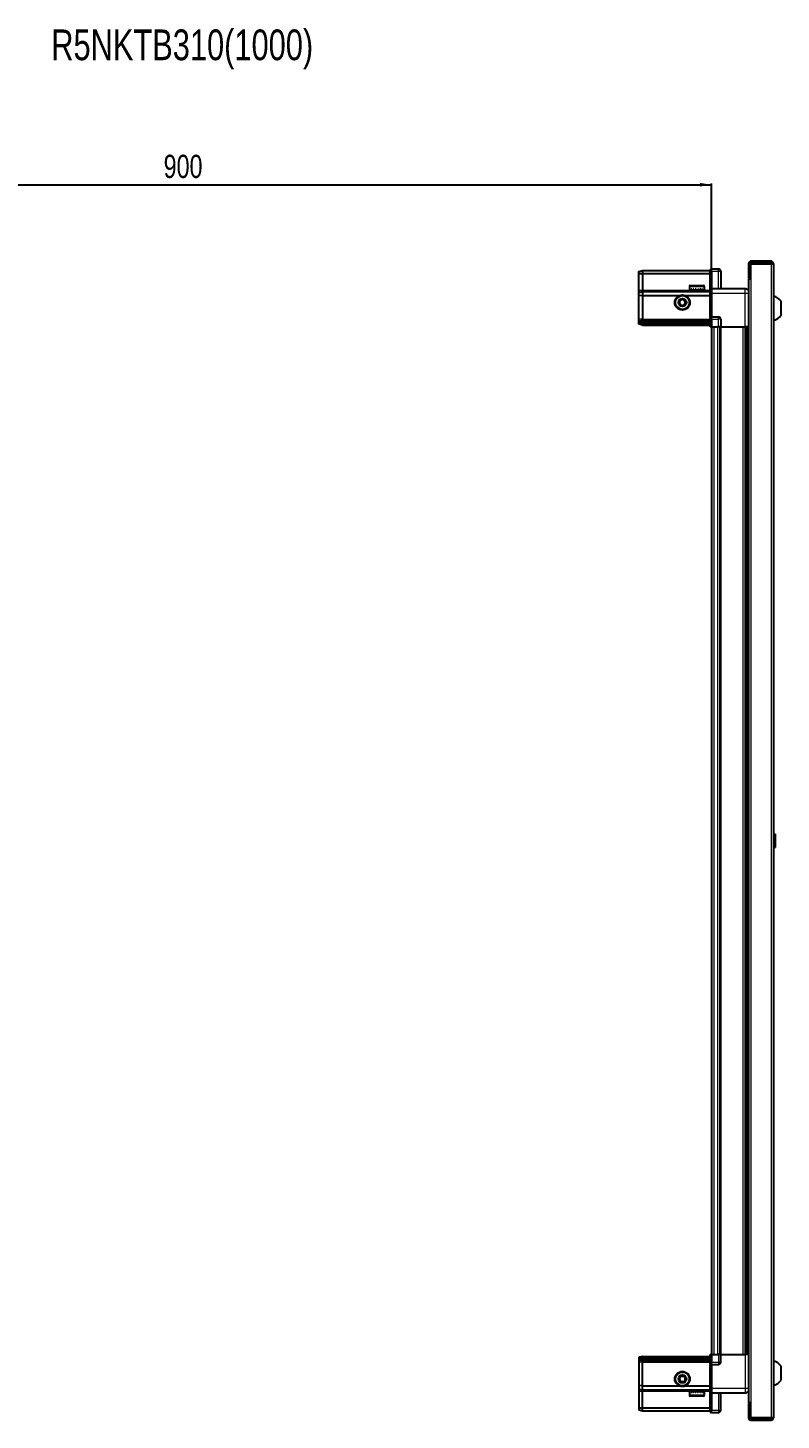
# Model space of a CAD drawing. Header units: millimetres. Extents: x 1773 to 4008, y -476 to 1980.
# Drawn here: x 2807 to 3456, y 780 to 1980 of the extents above; entities that cross this region are included whole.
import ezdxf

# ---------------------------------------------------------------- set-up
doc = ezdxf.new("R2010")
doc.units = ezdxf.units.MM
doc.layers.add('FORMAT', color=7, linetype='Continuous')
doc.styles.add('SLDTEXTSTYLE0', font='TXT', dxfattribs={"width": 0.75})
doc.dimstyles.new('SLDDIMSTYLE0', dxfattribs={"dimtxt": 20, "dimasz": 10, "dimexe": 0, "dimexo": 0.0625, "dimgap": 5, "dimtad": 2, "dimdec": 1, "dimrnd": 1e-09, "dimzin": 12, "dimdsep": 46, "dimtxsty": 'SLDTEXTSTYLE0', "dimsah": 1, "dimcen": 0.09, "dimadec": 0, "dimazin": 3, "dimtfac": 1, "dimtofl": 0, "dimtmove": 0, "dimatfit": 3, "dimfxl": 0, "dimfrac": 2, "dimtolj": 1, "dimtzin": 12, "dimarcsym": 0})

# ---------------------------------------------------------------- blocks, each defined once
blk = doc.blocks.new('_D_5')
at = {"layer": 'FORMAT'}
for p, q in [((2495.9, 1722.5), (2495.9, 1846)), ((2495.9, 1845), (3395.9, 1845)), ((3395.9, 1722.5), (3395.9, 1846))]:
    blk.add_line(p, q, dxfattribs=at)
for points in [[(2495.9, 1845), (2505.9, 1843.4), (2505.9, 1846.5)], [(3395.9, 1845), (3385.9, 1846.5), (3385.9, 1843.4)]]:
    blk.add_solid(points, dxfattribs=at)
at = {"layer": 'FORMAT', "insert": (2923.8, 1870.8), "char_height": 20, "attachment_point": 1, "style": 'SLDTEXTSTYLE0'}
blk.add_mtext('900', dxfattribs=at)

msp = doc.modelspace()

# ---------------------------------------------------------------- linework, layer by layer
at = {"color": 7, "linetype": 'Continuous', "lineweight": 25}
for p, q in [((3427.77, 1776.88), (3427.77, 1764.48)), ((3429.27, 1776.88), (3429.27, 1764.48)), ((3429.77, 1763.98), (3429.77, 1776.88)), ((3429.77, 1776.88), (3447.17, 1776.88)), ((3447.17, 1778.98), (3429.87, 1778.98)), ((3447.17, 1777.48), (3429.87, 1777.48)), ((3447.17, 1777.48), (3447.17, 1778.98)), ((3447.17, 1776.88), (3449.27, 1776.88)), ((3449.27, 1776.88), (3449.27, 782.08)), ((3333.27, 1770.18), (3336.27, 1770.98)), ((3333.27, 1768.33), (3333.27, 1770.18)), ((3333.27, 1768.33), (3336.27, 1768.48)), ((3333.27, 1753.98), (3333.27, 1768.33)), ((3336.27, 1770.98), (3336.27, 1768.48)), ((3336.27, 1770.98), (3394.57, 1770.98)), ((3336.27, 1768.48), (3336.27, 1753.98)), ((3336.27, 1768.48), (3394.57, 1768.48)), ((3395.44, 1772.48), (3394.57, 1771.98)), ((3395.44, 1772.48), (3394.57, 1771.98)), ((3394.57, 1771.98), (3394.57, 1770.48)), ((3394.57, 1755.68), (3394.57, 1770.48)), ((3395.77, 1772.48), (3395.44, 1772.48)), ((3395.77, 1772.48), (3395.44, 1772.48)), ((3395.77, 1770.48), (3395.77, 1772.48)), ((3395.77, 1772.48), (3395.77, 1772.48)), ((3395.77, 1772.48), (3401.77, 1772.48)), ((3395.77, 1770.48), (3395.77, 1755.68)), ((3403.77, 1770.48), (3403.77, 1755.48)), ((3427.77, 1764.48), (3429.27, 1764.48)), ((3333.27, 1752.18), (3333.27, 1753.98)), ((3333.27, 1752.18), (3336.27, 1752.98)), ((3336.27, 1753.98), (3336.27, 1752.98)), ((3336.27, 1752.98), (3336.27, 1749.48)), ((3336.27, 1752.98), (3394.57, 1752.98)), ((3376.77, 1757.38), (3376.77, 1754.48)), ((3376.77, 1754.48), (3376.81, 1754.48)), ((3376.93, 1754.98), (3376.81, 1754.98)), ((3376.81, 1754.98), (3376.81, 1754.48)), ((3376.81, 1754.48), (3376.93, 1754.48)), ((3376.93, 1754.98), (3376.93, 1754.48)), ((3376.93, 1754.48), (3377.34, 1754.48)), ((3377.68, 1754.98), (3377.34, 1754.98)), ((3377.34, 1754.98), (3377.34, 1754.48)), ((3377.34, 1754.48), (3377.68, 1754.48)), ((3377.57, 1758.18), (3388.97, 1758.18)), ((3377.68, 1754.98), (3377.68, 1754.48)), ((3377.68, 1754.48), (3378.45, 1754.48)), ((3378.97, 1754.98), (3378.45, 1754.98)), ((3378.45, 1754.98), (3378.45, 1754.48)), ((3378.45, 1754.48), (3378.97, 1754.48)), ((3378.87, 1754.48), (3378.87, 1754.38)), ((3378.87, 1754.38), (3387.67, 1754.38)), ((3378.97, 1754.98), (3378.97, 1754.48)), ((3378.97, 1754.48), (3380.03, 1754.48)), ((3379.27, 1753.98), (3379.96, 1753.5)), ((3379.27, 1753.98), (3387.27, 1753.98)), ((3379.96, 1753.5), (3379.27, 1753.01)), ((3379.27, 1753.01), (3379.27, 1752.98)), ((3379.27, 1753.01), (3387.27, 1753.01)), ((3379.96, 1753.5), (3386.58, 1753.5)), ((3380.69, 1754.98), (3380.03, 1754.98)), ((3380.03, 1754.98), (3380.03, 1754.48)), ((3380.03, 1754.48), (3380.69, 1754.48)), ((3380.69, 1754.98), (3380.69, 1754.48)), ((3380.69, 1754.48), (3381.93, 1754.48)), ((3382.66, 1754.98), (3381.93, 1754.98)), ((3381.93, 1754.98), (3381.93, 1754.48)), ((3381.93, 1754.48), (3382.36, 1754.48)), ((3382.36, 1754.98), (3382.36, 1754.48)), ((3382.66, 1754.98), (3382.66, 1754.48)), ((3382.66, 1754.48), (3383.96, 1754.48)), ((3384.69, 1754.98), (3383.96, 1754.98)), ((3383.96, 1754.98), (3383.96, 1754.48)), ((3384.23, 1754.98), (3384.23, 1754.48)), ((3384.23, 1754.48), (3384.69, 1754.48)), ((3384.69, 1754.98), (3384.69, 1754.48)), ((3384.69, 1754.48), (3385.93, 1754.48)), ((3386.58, 1754.98), (3385.93, 1754.98)), ((3385.93, 1754.98), (3385.93, 1754.48)), ((3385.93, 1754.48), (3386.58, 1754.48)), ((3386.58, 1754.98), (3386.58, 1754.48)), ((3386.58, 1754.48), (3387.63, 1754.48)), ((3386.58, 1753.5), (3387.27, 1753.98)), ((3387.27, 1753.01), (3386.58, 1753.5)), ((3387.27, 1752.98), (3387.27, 1753.01)), ((3388.15, 1754.98), (3387.63, 1754.98)), ((3387.63, 1754.98), (3387.63, 1754.48)), ((3387.63, 1754.48), (3388.15, 1754.48)), ((3387.67, 1754.38), (3387.67, 1754.48)), ((3388.15, 1754.98), (3388.15, 1754.48)), ((3388.15, 1754.48), (3388.91, 1754.48)), ((3389.24, 1754.98), (3388.91, 1754.98)), ((3388.91, 1754.98), (3388.91, 1754.48)), ((3388.91, 1754.48), (3389.24, 1754.48)), ((3389.24, 1754.98), (3389.24, 1754.48)), ((3389.24, 1754.48), (3389.63, 1754.48)), ((3389.74, 1754.98), (3389.63, 1754.98)), ((3389.63, 1754.98), (3389.63, 1754.48)), ((3389.63, 1754.48), (3389.74, 1754.48)), ((3389.74, 1754.98), (3389.74, 1754.48)), ((3389.74, 1754.48), (3389.77, 1754.48)), ((3389.77, 1754.48), (3389.77, 1757.38)), ((3394.57, 1755.48), (3394.57, 1755.68)), ((3395.77, 1755.48), (3394.57, 1755.48)), ((3394.57, 1751.48), (3394.57, 1755.48)), ((3395.77, 1755.68), (3395.77, 1755.48)), ((3395.77, 1755.48), (3395.77, 1751.48)), ((3395.77, 1755.48), (3424.77, 1755.48)), ((3427.67, 1763.98), (3427.67, 794.98)), ((3427.67, 1763.98), (3429.77, 1763.98)), ((3333.27, 1749.15), (3333.27, 1752.18)), ((3336.27, 1749.48), (3333.27, 1749.15)), ((3333.27, 1728.98), (3333.27, 1749.15)), ((3336.27, 1749.48), (3336.27, 1728.98)), ((3336.27, 1749.48), (3368.27, 1749.48)), ((3373.27, 1749.48), (3394.57, 1749.48)), ((3394.57, 1731.18), (3394.57, 1751.48)), ((3395.77, 1751.48), (3395.77, 1731.18)), ((3455.87, 1732.48), (3455.87, 1744.48)), ((3333.27, 1727.18), (3333.27, 1728.98)), ((3336.27, 1728.98), (3336.27, 1727.98)), ((3394.57, 1730.98), (3394.57, 1731.18)), ((3395.77, 1730.98), (3394.57, 1730.98)), ((3394.57, 1730.98), (3394.57, 1730.3)), ((3394.57, 1722.48), (3394.57, 1730.3)), ((3395.44, 1728.98), (3395.44, 1722.48)), ((3395.77, 1731.18), (3395.77, 1730.98)), ((3395.77, 1728.98), (3395.77, 1730.98)), ((3395.77, 1728.98), (3395.77, 1730.98)), ((3395.77, 1730.98), (3401.77, 1730.98)), ((3395.77, 1728.98), (3395.77, 1722.48)), ((3403.77, 1728.98), (3403.77, 1722.48)), ((3336.27, 1727.98), (3333.27, 1727.18)), ((3333.27, 1726.44), (3333.27, 1727.18)), ((3336.27, 1726.98), (3333.27, 1726.44)), ((3333.27, 1725.94), (3333.27, 1726.44)), ((3336.27, 1725.48), (3333.27, 1725.94)), ((3333.27, 1724.78), (3333.27, 1725.94)), ((3336.27, 1723.98), (3333.27, 1724.78)), ((3336.27, 1727.98), (3336.27, 1726.98)), ((3336.27, 1727.98), (3394.57, 1727.98)), ((3336.27, 1726.98), (3336.27, 1725.48)), ((3336.27, 1726.98), (3394.57, 1726.98)), ((3336.27, 1725.48), (3394.57, 1725.48)), ((3336.27, 1725.48), (3336.27, 1723.98)), ((3336.27, 1723.98), (3394.57, 1723.98)), ((3395.44, 1722.48), (3394.57, 1722.48)), ((3395.77, 1722.48), (3395.44, 1722.48)), ((3395.77, 1722.48), (3401.77, 1722.48)), ((3395.92, 1722.48), (3395.92, 836.48)), ((3403.77, 1722.48), (3401.77, 1722.48)), ((3403.12, 1722.48), (3403.12, 836.48)), ((3403.77, 1722.48), (3424.77, 1722.48)), ((3425.79, 836.48), (3425.79, 1722.48)), ((3425.83, 836.48), (3425.83, 1722.48)), ((3427.62, 1722.48), (3427.62, 836.48)), ((3450.25, 1285.27), (3449.27, 1284.28)), ((3450.77, 1285.27), (3450.25, 1285.27)), ((3450.25, 1285.27), (3450.25, 1273.7)), ((3450.77, 1285.27), (3450.77, 1273.7)), ((3449.27, 1274.68), (3450.25, 1273.7)), ((3450.25, 1273.7), (3450.77, 1273.7)), ((3336.27, 834.98), (3333.27, 834.18)), ((3333.27, 834.18), (3333.27, 833.03)), ((3336.27, 833.48), (3333.27, 833.03)), ((3333.27, 833.03), (3333.27, 832.52)), ((3336.27, 831.98), (3333.27, 832.52)), ((3333.27, 832.52), (3333.27, 831.78)), ((3336.27, 830.98), (3333.27, 831.78)), ((3333.27, 831.78), (3333.27, 829.98)), ((3333.27, 829.98), (3333.27, 809.81)), ((3336.27, 833.48), (3336.27, 834.98)), ((3336.27, 834.98), (3394.57, 834.98)), ((3336.27, 833.48), (3394.57, 833.48)), ((3336.27, 831.98), (3336.27, 833.48)), ((3336.27, 831.98), (3394.57, 831.98)), ((3336.27, 830.98), (3336.27, 831.98)), ((3336.27, 830.98), (3394.57, 830.98)), ((3336.27, 829.98), (3336.27, 830.98)), ((3336.27, 809.48), (3336.27, 829.98)), ((3394.57, 828.66), (3394.57, 836.48)), ((3394.57, 836.48), (3395.44, 836.48)), ((3394.57, 828.66), (3394.57, 827.98)), ((3395.44, 836.48), (3395.44, 836.48)), ((3395.44, 836.48), (3395.44, 829.98)), ((3395.77, 836.48), (3395.44, 836.48)), ((3395.77, 836.48), (3395.77, 829.98)), ((3395.77, 836.48), (3395.77, 836.48)), ((3395.77, 836.48), (3395.77, 829.98)), ((3395.77, 836.48), (3401.77, 836.48)), ((3395.77, 827.98), (3395.77, 829.98)), ((3403.77, 836.48), (3401.77, 836.48)), ((3403.77, 829.98), (3403.77, 836.48)), ((3403.77, 836.48), (3424.77, 836.48)), ((3395.77, 827.98), (3394.57, 827.98)), ((3394.57, 827.78), (3394.57, 827.98)), ((3394.57, 807.48), (3394.57, 827.78)), ((3395.77, 827.98), (3395.77, 827.78)), ((3395.77, 827.98), (3401.77, 827.98)), ((3395.77, 827.78), (3395.77, 807.48)), ((3455.87, 814.48), (3455.87, 826.48)), ((3336.27, 809.48), (3333.27, 809.81)), ((3333.27, 809.81), (3333.27, 806.78)), ((3333.27, 806.78), (3336.27, 805.98)), ((3333.27, 806.78), (3333.27, 804.98)), ((3333.27, 804.98), (3333.27, 790.64)), ((3336.27, 809.48), (3368.27, 809.48)), ((3336.27, 805.98), (3336.27, 809.48)), ((3336.27, 805.98), (3394.57, 805.98)), ((3336.27, 804.98), (3336.27, 805.98)), ((3336.27, 790.48), (3336.27, 804.98)), ((3373.27, 809.48), (3394.57, 809.48)), ((3376.77, 804.48), (3376.77, 801.58)), ((3376.79, 804.48), (3376.77, 804.48)), ((3376.79, 803.98), (3376.79, 804.48)), ((3376.89, 804.48), (3376.79, 804.48)), ((3376.89, 803.98), (3376.89, 804.48)), ((3377.26, 804.48), (3376.89, 804.48)), ((3377.26, 803.98), (3377.26, 804.48)), ((3377.58, 804.48), (3377.26, 804.48)), ((3377.58, 803.98), (3377.58, 804.48)), ((3378.32, 804.48), (3377.58, 804.48)), ((3378.32, 803.98), (3378.32, 804.48)), ((3378.83, 804.48), (3378.32, 804.48)), ((3378.83, 803.98), (3378.83, 804.48)), ((3379.86, 804.48), (3378.83, 804.48)), ((3378.87, 804.58), (3378.87, 804.48)), ((3387.67, 804.58), (3378.87, 804.58)), ((3379.27, 805.98), (3379.27, 805.95)), ((3379.27, 805.95), (3379.96, 805.46)), ((3387.27, 805.95), (3379.27, 805.95)), ((3379.96, 805.46), (3379.27, 804.98)), ((3387.27, 804.98), (3379.27, 804.98)), ((3379.86, 803.98), (3379.86, 804.48)), ((3380.51, 804.48), (3379.86, 804.48)), ((3386.58, 805.46), (3379.96, 805.46)), ((3380.51, 803.98), (3380.51, 804.48)), ((3381.74, 804.48), (3380.51, 804.48)), ((3381.74, 803.98), (3381.74, 804.48)), ((3382.23, 804.48), (3381.74, 804.48)), ((3382.23, 803.98), (3382.23, 804.48)), ((3382.46, 803.98), (3382.46, 804.48)), ((3383.76, 804.48), (3382.46, 804.48)), ((3383.76, 803.98), (3383.76, 804.48)), ((3384.1, 803.98), (3384.1, 804.48)), ((3384.49, 804.48), (3384.1, 804.48)), ((3384.49, 803.98), (3384.49, 804.48)), ((3385.74, 804.48), (3384.49, 804.48)), ((3385.74, 803.98), (3385.74, 804.48)), ((3386.41, 804.48), (3385.74, 804.48)), ((3386.41, 803.98), (3386.41, 804.48)), ((3387.48, 804.48), (3386.41, 804.48)), ((3386.58, 805.46), (3387.27, 805.95)), ((3387.27, 804.98), (3386.58, 805.46)), ((3387.27, 805.95), (3387.27, 805.98)), ((3387.48, 803.98), (3387.48, 804.48)), ((3388.01, 804.48), (3387.48, 804.48)), ((3387.67, 804.48), (3387.67, 804.58)), ((3388.01, 803.98), (3388.01, 804.48)), ((3388.8, 804.48), (3388.01, 804.48)), ((3388.8, 803.98), (3388.8, 804.48)), ((3389.15, 804.48), (3388.8, 804.48)), ((3389.15, 803.98), (3389.15, 804.48)), ((3389.59, 804.48), (3389.15, 804.48)), ((3389.59, 803.98), (3389.59, 804.48)), ((3389.72, 804.48), (3389.59, 804.48)), ((3389.72, 803.98), (3389.72, 804.48)), ((3389.77, 804.48), (3389.72, 804.48)), ((3389.77, 801.58), (3389.77, 804.48)), ((3394.57, 803.48), (3394.57, 807.48)), ((3395.77, 807.48), (3395.77, 803.48)), ((3376.79, 803.98), (3376.89, 803.98)), ((3377.26, 803.98), (3377.58, 803.98)), ((3388.97, 800.78), (3377.57, 800.78)), ((3378.32, 803.98), (3378.83, 803.98)), ((3379.86, 803.98), (3380.51, 803.98)), ((3381.74, 803.98), (3382.46, 803.98)), ((3383.76, 803.98), (3384.49, 803.98)), ((3385.74, 803.98), (3386.41, 803.98)), ((3387.48, 803.98), (3388.01, 803.98)), ((3388.8, 803.98), (3389.15, 803.98)), ((3389.59, 803.98), (3389.72, 803.98)), ((3395.77, 803.48), (3394.57, 803.48)), ((3394.57, 803.28), (3394.57, 803.48)), ((3394.57, 788.48), (3394.57, 803.28)), ((3395.77, 803.48), (3395.77, 803.28)), ((3395.77, 803.48), (3424.77, 803.48)), ((3395.77, 803.28), (3395.77, 788.48)), ((3395.77, 803.28), (3395.77, 788.48)), ((3403.77, 788.48), (3403.77, 803.48)), ((3429.77, 794.98), (3427.67, 794.98)), ((3427.77, 794.48), (3429.27, 794.48)), ((3427.77, 794.48), (3427.77, 782.08)), ((3429.27, 794.48), (3429.27, 782.08)), ((3429.77, 782.08), (3429.77, 794.98)), ((3333.27, 790.64), (3336.27, 790.48)), ((3333.27, 790.64), (3333.27, 788.78)), ((3333.27, 788.78), (3336.27, 787.98)), ((3336.27, 790.48), (3394.57, 790.48)), ((3336.27, 787.98), (3336.27, 790.48)), ((3336.27, 787.98), (3394.57, 787.98)), ((3394.57, 788.48), (3394.57, 786.98)), ((3394.57, 786.98), (3395.44, 786.48)), ((3395.77, 786.48), (3395.44, 786.48)), ((3395.77, 786.48), (3395.77, 788.48)), ((3395.77, 786.48), (3401.77, 786.48)), ((3447.17, 782.08), (3429.77, 782.08)), ((3429.87, 781.48), (3447.17, 781.48)), ((3449.27, 782.08), (3447.17, 782.08)), ((3447.17, 781.48), (3447.17, 779.98)), ((3429.87, 779.98), (3447.17, 779.98))]:
    msp.add_line(p, q, dxfattribs=at)
at = {"color": 8, "linetype": 'Continuous', "lineweight": 18}
for p, q in [((3429.27, 1776.88), (3427.77, 1776.88)), ((3429.87, 1777.48), (3429.87, 1778.98)), ((3447.17, 1776.88), (3447.17, 782.08)), ((3395.77, 1770.48), (3394.57, 1770.48)), ((3395.77, 1770.48), (3401.77, 1770.48)), ((3401.77, 1770.48), (3401.77, 1772.48)), ((3401.77, 1755.48), (3401.77, 1770.48)), ((3401.77, 1770.48), (3403.77, 1770.48)), ((3333.27, 1753.98), (3336.27, 1753.98)), ((3336.27, 1753.98), (3379.27, 1753.98)), ((3376.77, 1757.38), (3389.77, 1757.38)), ((3387.27, 1753.98), (3394.57, 1753.98)), ((3394.57, 1755.68), (3395.77, 1755.68)), ((3429.77, 1763.98), (3429.77, 794.98)), ((3395.77, 1751.48), (3394.57, 1751.48)), ((3395.77, 1751.48), (3424.77, 1751.48)), ((3424.77, 1722.48), (3424.77, 1751.48)), ((3336.27, 1728.98), (3333.27, 1728.98)), ((3336.27, 1728.98), (3394.57, 1728.98)), ((3394.57, 1731.18), (3395.77, 1731.18)), ((3395.77, 1728.98), (3395.44, 1728.98)), ((3395.77, 1728.98), (3401.77, 1728.98)), ((3401.77, 1728.98), (3401.77, 1730.98)), ((3403.77, 1728.98), (3401.77, 1728.98)), ((3401.77, 1722.48), (3401.77, 1728.98)), ((3397.92, 1722.48), (3397.92, 836.48)), ((3401.12, 1722.48), (3401.12, 836.48)), ((3403.77, 1722.48), (3403.77, 836.48)), ((3423.17, 836.48), (3423.17, 1722.48)), ((3424.59, 1722.48), (3424.59, 836.48)), ((3427.03, 836.48), (3427.03, 1722.48)), ((3336.27, 829.98), (3333.27, 829.98)), ((3336.27, 829.98), (3394.57, 829.98)), ((3395.77, 836.48), (3395.44, 836.48)), ((3395.77, 829.98), (3395.44, 829.98)), ((3395.77, 829.98), (3401.77, 829.98)), ((3401.77, 836.48), (3401.77, 829.98)), ((3403.77, 829.98), (3401.77, 829.98)), ((3401.77, 829.98), (3401.77, 827.98)), ((3424.77, 836.48), (3424.77, 807.48)), ((3395.77, 827.78), (3394.57, 827.78)), ((3333.27, 804.98), (3336.27, 804.98)), ((3336.27, 804.98), (3379.27, 804.98)), ((3387.27, 804.98), (3394.57, 804.98)), ((3395.77, 807.48), (3394.57, 807.48)), ((3395.77, 807.48), (3424.77, 807.48)), ((3389.77, 801.58), (3376.77, 801.58)), ((3395.77, 803.28), (3394.57, 803.28)), ((3401.77, 803.48), (3401.77, 788.48)), ((3395.77, 788.48), (3394.57, 788.48)), ((3395.77, 788.48), (3401.77, 788.48)), ((3401.77, 788.48), (3403.77, 788.48)), ((3401.77, 788.48), (3401.77, 786.48)), ((3429.27, 782.08), (3427.77, 782.08)), ((3429.87, 781.48), (3429.87, 779.98))]:
    msp.add_line(p, q, dxfattribs=at)
at = {"color": 7, "linetype": 'Continuous', "lineweight": 25}
for centre, radius in [((3370.77, 1743.48), 6.5), ((3370.77, 1743.48), 3.46), ((3370.77, 815.48), 6.5), ((3370.77, 815.48), 3.46)]:
    msp.add_circle(centre, radius, dxfattribs=at)
at = {"color": 8, "linetype": 'Continuous', "lineweight": 18}
for centre in [(3370.77, 1743.48), (3370.77, 815.48)]:
    msp.add_circle(centre, 5.7, dxfattribs=at)
at = {"color": 7, "linetype": 'Continuous', "lineweight": 25}
for centre, radius, start, end in [((3429.87, 1776.88), 2.1, 90, 180), ((3429.87, 1776.88), 0.6, 90, 180), ((3447.17, 1776.88), 2.1, 0, 90), ((3447.17, 1776.88), 0.6, 0, 90), ((3401.77, 1770.48), 2, 360, 90), ((3377.57, 1757.38), 0.8, 90, 180), ((3378.87, 1753.98), 0.4, 0, 90), ((3387.67, 1753.98), 0.4, 90, 180), ((3388.97, 1757.38), 0.8, 0, 90), ((3370.77, 1743.48), 2.5, 120.74103, 180.74103), ((3370.77, 1743.48), 2.5, 180.74103, 240.74103), ((3370.77, 1743.48), 2.5, 60.74103, 120.74103), ((3370.77, 1743.48), 2.5, 240.74103, 300.74103), ((3370.77, 1743.48), 2.5, 0.74103, 60.74103), ((3370.77, 1743.48), 2.5, 300.74103, 0.74103), ((3446.25, 1737.46), 11.91, 36.1266, 75.29965), ((3401.77, 1728.98), 2, 0, 90), ((3446.25, 1739.51), 11.91, 284.70035, 323.8734), ((3401.77, 829.98), 2, 270, 0), ((3446.25, 819.46), 11.91, 36.1266, 75.29965), ((3370.77, 815.48), 2.5, 155.91157, 215.91157), ((3370.77, 815.48), 2.5, 95.91157, 155.91157), ((3370.77, 815.48), 2.5, 35.91157, 95.91157), ((3370.77, 815.48), 2.5, 335.91157, 35.91157), ((3370.77, 815.48), 2.5, 215.91157, 275.91157), ((3370.77, 815.48), 2.5, 275.91157, 335.91157), ((3378.87, 804.98), 0.4, 270, 0), ((3387.67, 804.98), 0.4, 180, 270), ((3446.25, 821.51), 11.91, 284.70035, 323.8734), ((3377.57, 801.58), 0.8, 180, 270), ((3388.97, 801.58), 0.8, 270, 0), ((3401.77, 788.48), 2, 270, 0), ((3429.87, 782.08), 2.1, 180, 270), ((3429.87, 782.08), 0.6, 180, 270), ((3447.17, 782.08), 2.1, 270, 0), ((3447.17, 782.08), 0.6, 270, 0)]:
    msp.add_arc(centre, radius, start, end, dxfattribs=at)
for centre, start_param, end_param in [((3391.97, 1728.98), 0, 0.7227342), ((3391.97, 829.98), 5.5604511, 6.2831853)]:
    msp.add_ellipse(centre, major_axis=(3.46, 0), ratio=0.5773503, start_param=start_param, end_param=end_param, dxfattribs=at)
for points, knots in [([(3424.77, 1755.48), (3425.21, 1755.43), (3425.89, 1755.36), (3426.7, 1754.92), (3427.26, 1754.49), (3427.53, 1754.11), (3427.67, 1753.93)], [0, 0, 0, 0, 0.38429816, 0.59117259, 0.8024372, 1, 1, 1, 1]), ([(3368.25, 1744.89), (3368.69, 1745.16), (3369.52, 1745.65), (3370.35, 1746.14), (3370.73, 1746.37)], [0, 0, 0, 0, 0.5346859, 1, 1, 1, 1]), ([(3368.29, 1742.01), (3368.29, 1742.13), (3368.28, 1742.73), (3368.27, 1743.72), (3368.26, 1744.55), (3368.25, 1744.89)], [0, 0, 0, 0, 0.1331247, 0.6370994, 1, 1, 1, 1]), ([(3370.81, 1740.59), (3370.36, 1740.85), (3369.52, 1741.32), (3368.68, 1741.79), (3368.29, 1742.01)], [0, 0, 0, 0, 0.5346859, 1, 1, 1, 1]), ([(3370.73, 1746.37), (3371.18, 1746.12), (3372.02, 1745.64), (3372.86, 1745.17), (3373.25, 1744.96)], [0, 0, 0, 0, 0.5346859, 1, 1, 1, 1]), ([(3373.29, 1742.07), (3372.84, 1741.81), (3372.02, 1741.31), (3371.19, 1740.82), (3370.81, 1740.59)], [0, 0, 0, 0, 0.5346859, 1, 1, 1, 1]), ([(3373.25, 1744.96), (3373.26, 1744.61), (3373.27, 1743.79), (3373.28, 1742.79), (3373.29, 1742.19), (3373.29, 1742.07)], [0, 0, 0, 0, 0.3629006, 0.8668753, 1, 1, 1, 1]), ([(3427.62, 1722.48), (3427.58, 1722.48), (3427.36, 1722.48), (3426.64, 1722.48), (3425.68, 1722.48), (3425.03, 1722.48), (3424.77, 1722.48)], [0, 0, 0, 0, 0.0717073, 0.4209791, 0.7702508, 1, 1, 1, 1]), ([(3427.62, 836.48), (3427.58, 836.48), (3427.36, 836.48), (3426.64, 836.48), (3425.68, 836.48), (3425.03, 836.48), (3424.77, 836.48)], [0, 0, 0, 0, 0.0717073, 0.4209791, 0.7702508, 1, 1, 1, 1]), ([(3367.9, 815.18), (3368.11, 815.65), (3368.5, 816.53), (3368.89, 817.41), (3369.08, 817.82)], [0, 0, 0, 0, 0.5346859, 1, 1, 1, 1]), ([(3369.08, 817.82), (3369.42, 817.85), (3370.24, 817.94), (3371.23, 818.04), (3371.82, 818.1), (3371.95, 818.12)], [0, 0, 0, 0, 0.3629006, 0.8668753, 1, 1, 1, 1]), ([(3371.95, 818.12), (3372.25, 817.7), (3372.82, 816.92), (3373.38, 816.14), (3373.64, 815.78)], [0, 0, 0, 0, 0.53468586, 1, 1, 1, 1]), ([(3369.59, 812.85), (3369.29, 813.26), (3368.72, 814.04), (3368.16, 814.82), (3367.9, 815.18)], [0, 0, 0, 0, 0.5346859, 1, 1, 1, 1]), ([(3372.46, 813.14), (3372.34, 813.13), (3371.74, 813.07), (3370.75, 812.97), (3369.93, 812.88), (3369.59, 812.85)], [0, 0, 0, 0, 0.1331247, 0.6370994, 1, 1, 1, 1]), ([(3373.64, 815.78), (3373.43, 815.31), (3373.04, 814.43), (3372.64, 813.55), (3372.46, 813.14)], [0, 0, 0, 0, 0.5346859, 1, 1, 1, 1]), ([(3424.77, 803.48), (3425.21, 803.53), (3425.89, 803.6), (3426.7, 804.04), (3427.26, 804.47), (3427.53, 804.85), (3427.67, 805.03)], [0, 0, 0, 0, 0.38429816, 0.59117259, 0.8024372, 1, 1, 1, 1])]:
    msp.add_open_spline(points, degree=3, knots=knots, dxfattribs=at)
at = {"color": 8, "linetype": 'Continuous', "lineweight": 18}
for points in [[(3424.77, 1751.48), (3424.77, 1752), (3424.77, 1753.05), (3424.77, 1754.38), (3424.77, 1755.3), (3424.77, 1755.42), (3424.77, 1755.48)], [(3424.77, 807.48), (3424.77, 806.96), (3424.77, 805.91), (3424.77, 804.59), (3424.77, 803.66), (3424.77, 803.54), (3424.77, 803.48)]]:
    msp.add_open_spline(points, degree=3, dxfattribs=at)
for points in [[(3424.77, 1751.48), (3425.21, 1751.48), (3425.89, 1751.48), (3426.7, 1751.48), (3427.26, 1751.48), (3427.53, 1751.48), (3427.67, 1751.48)], [(3424.77, 807.48), (3425.21, 807.48), (3425.89, 807.48), (3426.7, 807.48), (3427.26, 807.48), (3427.53, 807.48), (3427.67, 807.48)]]:
    msp.add_open_spline(points, degree=3, knots=[0, 0, 0, 0, 0.3842982, 0.5911726, 0.8024372, 1, 1, 1, 1], dxfattribs=at)

# ---------------------------------------------------------------- texts
at = {"layer": 'FORMAT', "insert": (2826.96, 1978.81), "char_height": 26.4583, "attachment_point": 1, "style": 'SLDTEXTSTYLE0'}
msp.add_mtext('R5NKTB310(1000)', dxfattribs=at)

# ---------------------------------------------------------------- dimensions: what is measured, and where the dimension line sits
at = {"layer": 'FORMAT'}
dim = msp.add_linear_dim(base=(3395.92, 1844.98), p1=(2495.92, 1722.48), p2=(3395.92, 1722.48), angle=0, dimstyle='SLDDIMSTYLE0', dxfattribs=at)
dim.commit()
dim.dimension.update_dxf_attribs({"geometry": '_D_5', "text_midpoint": (2945.92, 1844.98), "dimtype": 160})

doc.saveas('drawing.dxf')
